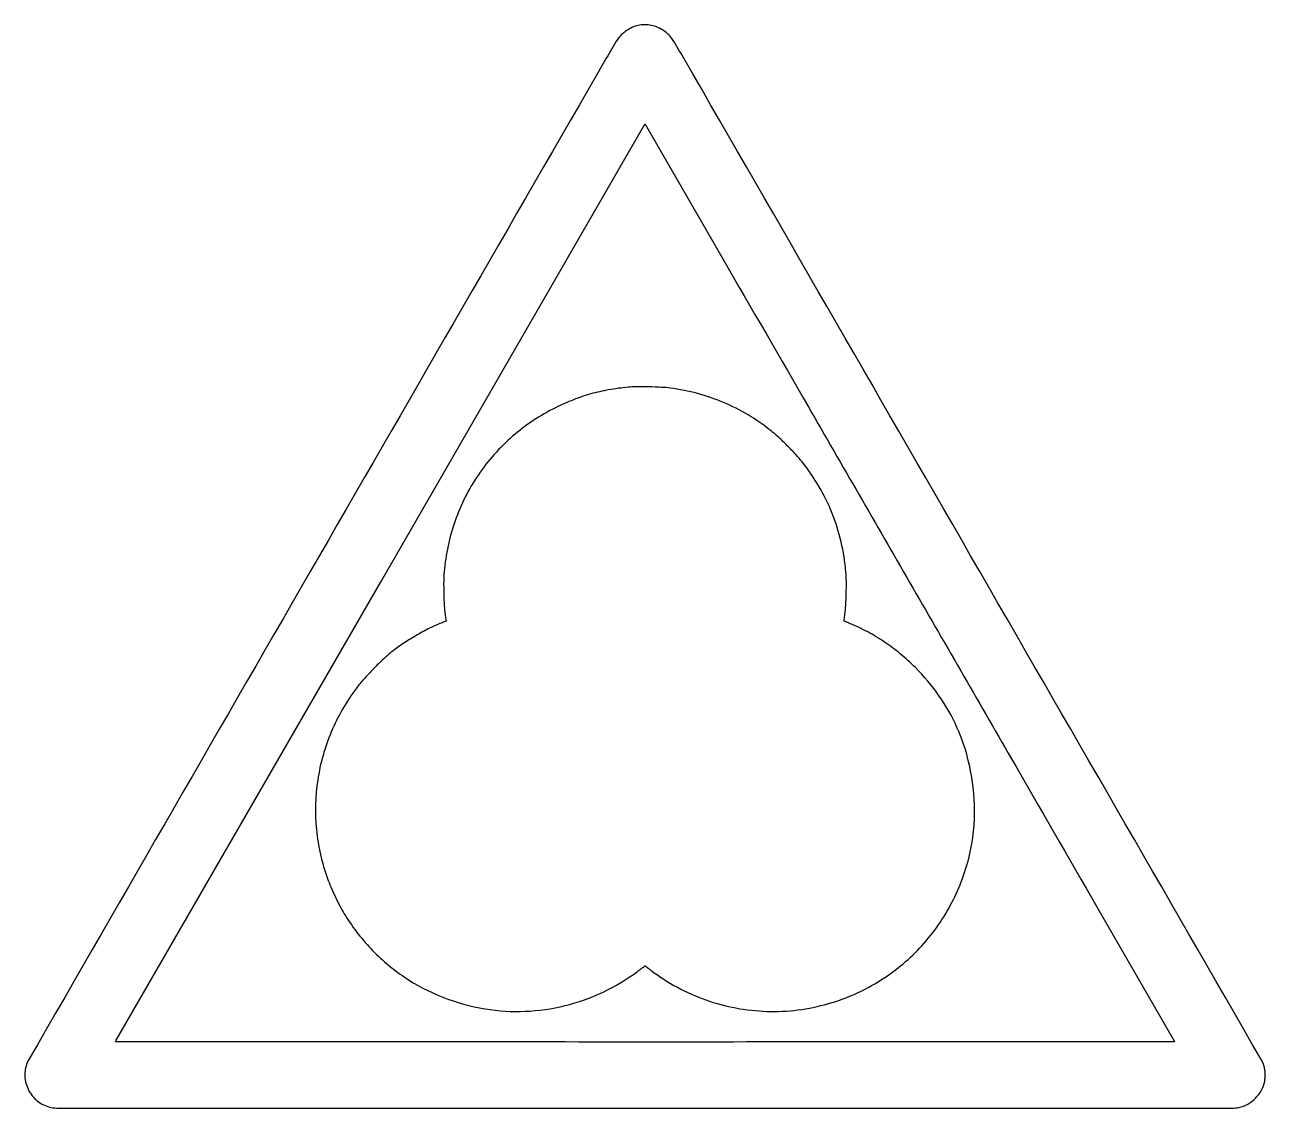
# Model space of a CAD drawing. Extents: x 3 to 1878, y 0 to 1638.
import ezdxf

# ---------------------------------------------------------------- set-up
doc = ezdxf.new("R2010")
doc.units = 0

msp = doc.modelspace()

# ---------------------------------------------------------------- linework, layer by layer
for points in [[(930, 1636.908526, 0.061929), (921.468015, 1634.126697, 0.040905), (912.510349, 1628.990221, 0.040861), (904.493887, 1622.453278, 0.0611), (898.796168, 1615.450308, 0.009504), (882.009291, 1587.567887, 0.000007), (448.365924, 835.282325, 0.000001), (8.386253, 71.976288, 0.048567), (5.706304, 66.067986, 0.108897), (3.39174, 45.458926, 0.103799), (9.863432, 25.390762, 0.10374), (23.861044, 9.608876, 0.108652), (42.799221, 1.105084, 0.051439), (54.188419, -0.069913, 0.000004), (940.5, -0.077542, 0.000004), (1826.811581, -0.069913, 0.051439), (1838.200779, 1.105084, 0.076799), (1851.678401, 6.161, 0.071107), (1863.404131, 15.152181, 0.070819), (1872.18018, 27.106719, 0.075088), (1877.055401, 40.803219, 0.037312), (1877.767376, 46.83579, 0.028141), (1877.678047, 53.512534, 0.028099), (1876.838331, 60.150701, 0.036738), (1875.292956, 66.067986, 0.048536), (1872.614368, 71.97233, 0.000001), (1432.650794, 835.25007, 0.000007), (999.057463, 1587.4484, 0.009451), (982.202669, 1615.450308, 0.06138), (976.362242, 1622.6236, 0.04339), (968.263108, 1629.148068, 0.043211), (959.110484, 1634.208203, 0.058899), (950.11351, 1637.00121, 0.0253), (945.239326, 1637.652101, 0.021696), (940.066582, 1637.852788, 0.021671), (934.888951, 1637.604363, 0.025055)], [(1340.894157, 794.166917, -0.000024), (1494.314433, 528.278923, -0.000041), (1623.468909, 304.377958), (1740.914143, 100.737638, -0.131534), (1741, 100.416917, -0.414061), (1740.828148, 100.244975), (1505.828646, 100.122469, -0.000081), (1247.401075, 100.029959, -0.000049), (940.416667, 100, -0.000093), (618.447663, 100.060123, -0.000186), (363.684556, 100.250175, -0.000002), (140.440379, 100.500623, -0.522569), (140.166667, 100.895102, -0.041774), (141.162623, 103.010726), (540.530834, 794.920219), (940.381987, 1487.66574, -0.512923), (940.621214, 1487.68961, -0.049772), (940.742203, 1487.521177), (1058.27032, 1283.889105, -0.00001), (1187.461662, 1060.038943, -0.000006)], [(915, 1089.965245, 0.020249), (885.540886, 1085.963113, 0.024998), (858.535376, 1079.767878, 0.025086), (832.361931, 1070.929802, 0.020647), (805.405404, 1058.985357, 0.064027), (740.296705, 1015.742486, 0.065045), (688.639973, 957.64034, 0.064822), (653.508146, 888.02597, 0.062848), (636.899168, 811, 0.019027), (636.205711, 796.799934, 0.008486), (636.32228, 778.07427, 0.008385), (637.060466, 759.613602, 0.022418), (638.395209, 746.516929, -0.001897), (638.946358, 742.678151, -0.003103), (639.380866, 739.420529, -0.000457), (639.74482, 736.535232, -0.252867), (639.683596, 736.37775, -0.076823), (639.52207, 736.278426, -0.000174), (636.910181, 735.181457, -0.001156), (633.96353, 733.953098, -0.000718), (630.5, 732.524479, 0.020257), (612.806317, 724.403651, 0.014909), (593.881134, 714.049762, 0.014633), (575.143889, 702.31053, 0.016826), (558, 690.003874, 0.02474), (545.622965, 679.457223, 0.010554), (530.094919, 664.209254, 0.010602), (515.083597, 648.166182, 0.022283), (504.267529, 634.965256, 0.060547), (466.332626, 568.85169, 0.062417), (445.823913, 496.247902, 0.062603), (443.898764, 421.023802, 0.061545), (460.591597, 347.204812, 0.015579), (465.512226, 334.758228, 0.0093), (472.095595, 320.25978, 0.009282), (479.254308, 305.933492, 0.014817), (485.954426, 294, 0.054235), (525.990622, 241.290025, 0.054595), (576.34313, 198.553742, 0.054546), (634.795675, 167.698139, 0.053954), (698.751481, 150.072923, 0.050606), (759.339834, 146.434497, 0.050047), (819.658592, 155.005898, 0.050017), (877.104443, 175.398912, 0.050424), (929.189385, 206.75, -0.001292), (933.437419, 209.912916, -0.002096), (937.065966, 212.576562, -0.000295), (940.298338, 214.925681, -0.158267), (940.527245, 215, -0.1585), (940.7542, 214.926201, -0.000453), (943.344343, 213.03898, -0.002606), (946.264982, 210.883481, -0.001617), (949.672147, 208.324188, 0.07676), (1032.565875, 163.656001, 0.077755), (1124.703173, 146.333918, 0.077805), (1217.676244, 157.984467, 0.07701), (1303, 197.495986, 0.06585), (1362.219453, 249.320577, 0.064128), (1406.547365, 315.196905, 0.064476), (1432.558448, 389.807609, 0.067915), (1438.070203, 467.249324, 0.042001), (1429.627841, 523.673338, 0.047143), (1412.015522, 575.652932, 0.047479), (1385.112278, 623.102261, 0.043708), (1349.06722, 666.06722, 0.02279), (1326.268661, 686.877066, 0.025383), (1302.447591, 704.742766, 0.025722), (1277.237406, 719.899433, 0.024747), (1250.282761, 732.602107, -0.000733), (1246.902529, 734.000959, -0.001179), (1244.026005, 735.20426, -0.000181), (1241.47774, 736.278397, -0.076493), (1241.316404, 736.37775, -0.252508), (1241.255051, 736.535247, -0.000457), (1241.615045, 739.420529, -0.003101), (1242.045059, 742.678152, -0.001896), (1242.590871, 746.516929, 0.021988), (1243.926015, 759.683542, 0.008364), (1244.670852, 778.127772, 0.008436), (1244.796825, 796.757013, 0.019636), (1244.107972, 810.696463, 0.034866), (1236.846674, 856.169027, 0.03758), (1223.439497, 899.028067, 0.037692), (1203.811927, 939.284423, 0.035495), (1178.011561, 977, 0.019108), (1168.449708, 988.144079, 0.009514), (1155.547183, 1001.547183, 0.009514), (1142.144079, 1014.449708, 0.019108), (1131, 1024.011561, 0.033149), (1096.298595, 1047.989532, 0.034327), (1059.124459, 1066.860827, 0.034446), (1019.84332, 1080.414556, 0.033889), (978.859016, 1088.536443, 0.019284), (965.431328, 1089.739009, 0.007097), (946.412457, 1090.434714, 0.006965), (927.559042, 1090.593865, 0.022265)]]:
    msp.add_lwpolyline(points, format="xyb", close=True)

doc.saveas('drawing.dxf')
